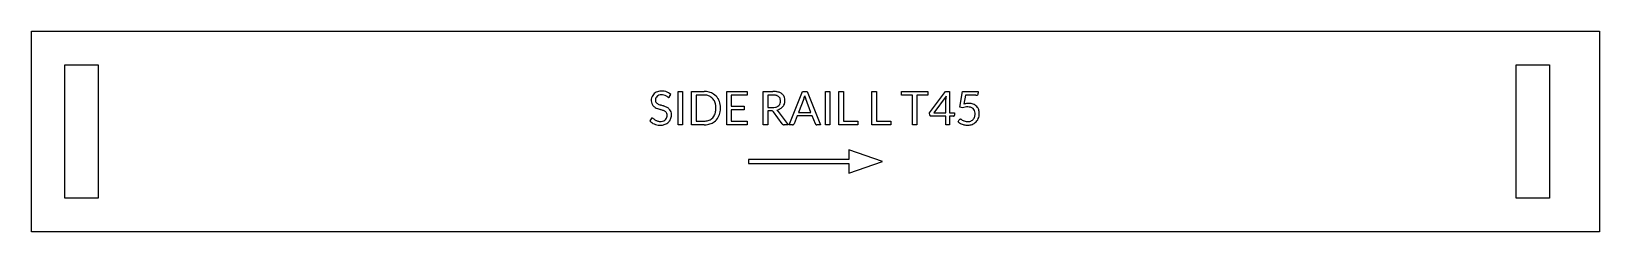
# Model space of a CAD drawing. Header units: millimetres. Extents: x 0 to 469, y 0 to 60.
import ezdxf

# ---------------------------------------------------------------- set-up
doc = ezdxf.new("R2010")
doc.units = ezdxf.units.MM
for name, color, linetype in [('LABEL', 7, 'Continuous'), ('OUTLINE', 7, 'Continuous'), ('POCKET_D20', 7, 'Continuous')]:
    doc.layers.add(name, color=color, linetype=linetype)

msp = doc.modelspace()

# ---------------------------------------------------------------- linework, layer by layer
at = {"layer": 'LABEL'}
for p, q in [((190.88, 40.44), (191.21, 41.08)), ((193.4, 32), (193.4, 42)), ((193.4, 42), (194.76, 42)), ((194.76, 42), (194.76, 32)), ((197.44, 32), (197.44, 42)), ((197.44, 42), (201.18, 42)), ((201.18, 40.9), (198.8, 40.9)), ((198.8, 40.9), (198.8, 33.1)), ((207.95, 32), (207.95, 42)), ((207.95, 42), (214.11, 42)), ((214.11, 40.9), (209.31, 40.9)), ((209.31, 40.9), (209.31, 37.58)), ((209.31, 37.58), (213.2, 37.58)), ((213.2, 37.58), (213.2, 36.52)), ((214.11, 42), (214.11, 40.9)), ((218.89, 32), (218.89, 42)), ((218.89, 42), (221.72, 42)), ((221.72, 40.93), (220.24, 40.93)), ((220.24, 40.93), (220.24, 37.16)), ((226.59, 32), (230.59, 42)), ((230.98, 39.77), (229.41, 35.71)), ((230.59, 42), (231.97, 42)), ((233.15, 35.71), (231.58, 39.78)), ((231.97, 42), (235.97, 32)), ((237.48, 32), (237.48, 42)), ((237.48, 42), (238.83, 42)), ((238.83, 42), (238.83, 32)), ((241.51, 32), (241.51, 42)), ((241.51, 42), (242.87, 42)), ((242.87, 42), (242.87, 33.14)), ((251.38, 32), (251.38, 42)), ((251.38, 42), (252.73, 42)), ((252.73, 42), (252.73, 33.14)), ((260.23, 40.86), (260.23, 42)), ((260.23, 42), (268.06, 42)), ((263.47, 40.86), (260.23, 40.86)), ((263.47, 32), (263.47, 40.86)), ((268.06, 40.86), (264.83, 40.86)), ((264.83, 40.86), (264.83, 32)), ((268.06, 42), (268.06, 40.86)), ((268.55, 35.55), (273.41, 42)), ((273.53, 40.56), (269.89, 35.61)), ((273.41, 42), (274.57, 42)), ((273.47, 35.61), (273.47, 39.73)), ((274.57, 42), (274.57, 35.61)), ((277.64, 37.32), (278.45, 42)), ((278.45, 42), (283.19, 42)), ((279.32, 40.85), (278.85, 38.22)), ((282.46, 40.85), (279.32, 40.85)), ((283.19, 42), (283.19, 41.46)), ((185.34, 33.84), (184.95, 33.19)), ((198.8, 33.1), (201.18, 33.1)), ((213.2, 36.52), (209.31, 36.52)), ((209.31, 36.52), (209.31, 33.1)), ((209.31, 33.1), (214.11, 33.1)), ((214.11, 33.1), (214.11, 32)), ((220.24, 37.16), (221.65, 37.16)), ((220.24, 36.17), (220.24, 32)), ((221.26, 36.17), (220.24, 36.17)), ((224.53, 32.29), (221.94, 35.86)), ((223.36, 35.97), (226.28, 32)), ((229.04, 34.74), (228.1, 32.32)), ((233.52, 34.74), (229.04, 34.74)), ((229.41, 35.71), (233.15, 35.71)), ((234.46, 32.32), (233.52, 34.74)), ((242.87, 33.14), (247.19, 33.14)), ((247.19, 33.14), (247.19, 32)), ((252.73, 33.14), (257.06, 33.14)), ((257.06, 33.14), (257.06, 32)), ((268.67, 34.91), (268.55, 35.55)), ((273.47, 34.63), (269.04, 34.63)), ((269.89, 35.61), (273.47, 35.61)), ((273.47, 32), (273.47, 34.63)), ((274.57, 35.61), (276.08, 35.61)), ((275.81, 34.63), (274.57, 34.63)), ((274.57, 34.63), (274.57, 32)), ((276.08, 35.61), (276.08, 34.9)), ((277.12, 32.94), (277.49, 33.47)), ((278.42, 37.09), (277.64, 37.32)), ((194.76, 32), (193.4, 32)), ((201.18, 32), (197.44, 32)), ((214.11, 32), (207.95, 32)), ((220.24, 32), (218.89, 32)), ((226.28, 32), (225.08, 32)), ((227.64, 32), (226.59, 32)), ((235.97, 32), (234.92, 32)), ((238.83, 32), (237.48, 32)), ((247.19, 32), (241.51, 32)), ((257.06, 32), (251.38, 32)), ((264.83, 32), (263.47, 32)), ((274.57, 32), (273.47, 32)), ((244.5, 24.5), (244.5, 21.6)), ((254.5, 21), (244.5, 24.5)), ((244.5, 21.6), (214.5, 21.6)), ((214.5, 21.6), (214.5, 20.4)), ((214.5, 20.4), (244.5, 20.4)), ((244.5, 17.5), (254.5, 21)), ((244.5, 20.4), (244.5, 17.5))]:
    msp.add_line(p, q, dxfattribs=at)
for centre, radius, start, end in [((188.49, 39.32), 3.11, 173.8969, 190.4786), ((188.04, 39.37), 2.66, 154.5669, 173.8969), ((187.62, 39.16), 2.23, 190.4786, 212.1054), ((188.01, 39.38), 2.62, 123.0165, 154.5669), ((187.71, 39.21), 2.33, 212.1054, 232.797), ((188.34, 38.87), 3.23, 97.2106, 123.0165), ((188.34, 39.42), 1.7, 169.0052, 185.4065), ((187.7, 39.36), 1.06, 185.4065, 211.5362), ((188.06, 39.48), 1.42, 143.9551, 169.0052), ((187.85, 39.46), 1.25, 211.5362, 225.7777), ((188.09, 39.45), 1.46, 119.6339, 143.9551), ((188.36, 39.98), 1.98, 225.7777, 234.7888), ((188.75, 40.52), 2.64, 234.7888, 245.9826), ((188.32, 39.06), 1.92, 98.7965, 119.6339), ((189.83, 42.96), 5.3, 245.9826, 251.5651), ((188.49, 37.66), 4.45, 74.3468, 97.2106), ((188.51, 37.8), 3.19, 86.1934, 98.7965), ((148, -82.53), 126.97, 71.3557, 71.5651), ((143.73, -95.18), 140.33, 71.1662, 71.3557), ((188.56, 38.52), 2.47, 66.3668, 86.1934), ((185.5, 27.28), 10.94, 66.2875, 71.1662), ((188.08, 37.42), 3.66, 52.9269, 66.3668), ((188.74, 38.54), 3.54, 45.7848, 74.3468), ((190.68, 40.87), 0.656, 232.9269, 255.2434), ((190.59, 40.49), 0.268, 255.2434, 306.8699), ((190.51, 40.6), 0.4, 306.8699, 321.6536), ((190.19, 40.85), 0.804, 321.6536, 329.0362), ((201.18, 36.07), 5.93, 75.4601, 90), ((201.18, 36.64), 4.27, 75.3295, 90), ((201.46, 37.73), 3.14, 55.4915, 75.3295), ((201.51, 37.36), 4.6, 56.7869, 75.4601), ((201.55, 37.86), 2.98, 31.6055, 55.4915), ((201.67, 37.61), 4.3, 31.4137, 56.7869), ((200.69, 37.32), 4, 13.6713, 31.6055), ((199.67, 37.08), 5.04, 2.6121, 13.6713), ((201, 37.2), 5.09, 9.8741, 31.4137), ((199.85, 37), 6.26, 350.1259, 9.8741), ((221.72, 33.94), 8.06, 82.2738, 90), ((221.72, 35.39), 5.54, 85.8797, 90), ((221.84, 37.15), 3.78, 79.8434, 85.8797), ((221.99, 37.95), 2.97, 69.6942, 79.8434), ((222.05, 39.4), 2.2, 282.0517, 304.296), ((222.26, 37.93), 4.04, 66.912, 82.2738), ((222.41, 39.1), 1.73, 52.4314, 69.6942), ((222.32, 39), 1.71, 304.296, 329.1195), ((222.6, 39.34), 1.43, 15.8966, 52.4314), ((222.2, 39.07), 1.86, 329.1195, 352.0232), ((222.72, 39.02), 2.85, 49.378, 66.912), ((221.82, 39.12), 2.24, 352.0232, 15.8966), ((222.7, 39.15), 2.66, 308.8795, 332.5326), ((223.17, 39.54), 2.16, 26.4233, 49.378), ((222.61, 39.19), 2.77, 332.5326, 355.3331), ((222.83, 39.37), 2.54, 8.6558, 26.4233), ((221.98, 39.25), 3.4, 355.3331, 8.6558), ((225.38, 41.93), 6, 338.9625, 343.7029), ((209.77, 46.49), 22.27, 343.7029, 344.9816), ((242.47, 43.63), 11.56, 194.5345, 196.9864), ((236.64, 41.85), 5.47, 196.9864, 202.1663), ((280.61, 39.73), 7.13, 176.6816, 180), ((277.73, 39.9), 4.25, 171.1193, 176.6816), ((280.58, 30.17), 8.23, 94.4404, 102.0948), ((280.29, 33.89), 4.51, 80.5142, 94.4404), ((280.5, 35.11), 3.27, 57.8929, 80.5142), ((280.86, 35.69), 2.58, 29.4676, 57.8929), ((282.46, 42.49), 1.65, 270, 277.253), ((282.57, 41.62), 0.762, 277.253, 292.8293), ((282.67, 41.37), 0.497, 292.8293, 331.0379), ((282.52, 41.46), 0.667, 331.0379, 0), ((187.89, 35.97), 4.05, 223.2851, 246.2806), ((185.79, 33.51), 0.554, 131.7465, 143.9726), ((185.68, 33.62), 0.4, 114.8874, 131.7465), ((185.65, 33.71), 0.311, 68.3876, 114.8874), ((185.45, 33.22), 0.833, 50.1944, 68.3876), ((188.64, 37.04), 4.14, 230.1944, 234.2394), ((190.94, 40.24), 8.09, 234.2394, 236.3099), ((188.05, 39.66), 2.89, 232.797, 246.5378), ((188.06, 35.91), 2.89, 236.3099, 243.9293), ((188.85, 37.53), 4.68, 243.9293, 248.6294), ((190.57, 45.48), 9.24, 246.5378, 250.8602), ((187.88, 35.05), 2.02, 248.6294, 260.7871), ((193.08, 52.7), 16.88, 250.8602, 252.8266), ((188.1, 36.43), 3.42, 260.7871, 267.9818), ((188.09, 36.23), 3.22, 267.9818, 282.1049), ((164.71, -39.1), 79.2, 72.4076, 72.8266), ((187.31, 32.17), 4.44, 67.0201, 72.4076), ((188.38, 34.9), 1.86, 282.1049, 306.3432), ((187.76, 33.23), 3.28, 59.7436, 67.0201), ((188.46, 34.44), 1.89, 48.6428, 59.7436), ((188.54, 34.69), 1.59, 306.3432, 332.3176), ((188.66, 34.67), 1.58, 35.4069, 48.6428), ((188.66, 34.47), 3.09, 49.1081, 66.2875), ((189.1, 34.98), 1.05, 8.63, 35.4069), ((188.32, 34.8), 1.84, 332.3176, 354.9204), ((188.57, 34.79), 2.8, 302.4466, 325.6976), ((188.09, 34.82), 2.07, 354.9204, 8.63), ((189.28, 35.18), 2.14, 28.479, 49.1081), ((188.36, 34.93), 3.06, 325.6976, 347.0265), ((189.26, 35.17), 2.16, 8.0215, 28.479), ((187.9, 35.04), 3.53, 347.0265, 357.041), ((188.21, 35.02), 3.22, 357.041, 8.0215), ((201.18, 37.28), 4.18, 270, 287.2934), ((201.52, 36.2), 3.05, 287.2934, 310.8508), ((201.55, 36.59), 4.54, 287.4734, 306.1447), ((201.49, 36.23), 3.09, 310.8508, 336.4094), ((201.69, 36.39), 4.29, 306.1447, 329.9965), ((200.08, 36.84), 4.63, 336.4094, 353.6598), ((198.48, 37.02), 6.24, 353.6598, 2.6121), ((200.98, 36.8), 5.11, 329.9965, 350.1259), ((221.26, 34.23), 1.94, 86.3823, 90), ((221.31, 35.06), 1.11, 80.0738, 86.3823), ((221.41, 35.58), 0.583, 53.7588, 80.0738), ((221.65, 41.25), 4.1, 270, 282.0517), ((221.25, 35.37), 0.839, 35.3112, 53.7588), ((221.97, 40.52), 4.24, 282.8937, 293.8765), ((222.29, 35.32), 1.24, 45.405, 59.7436), ((221.96, 34.99), 1.71, 34.992, 45.405), ((222.43, 39.48), 3.09, 293.8765, 308.8795), ((269.01, 34.99), 0.35, 193.2405, 234.0058), ((269.04, 35.03), 0.4, 234.0058, 270), ((275.81, 35.11), 0.478, 270, 273.9203), ((275.82, 35), 0.37, 273.9203, 278.9938), ((275.84, 34.87), 0.234, 278.9938, 323.0618), ((275.8, 34.9), 0.283, 323.0618, 0), ((279.27, 35.31), 3.2, 227.7263, 230.5985), ((279.54, 35.64), 3.63, 230.5985, 233.1301), ((277.85, 33.23), 0.431, 114.2544, 145.3048), ((277.83, 33.27), 0.381, 79.3594, 114.2544), ((277.78, 33.02), 0.642, 57.5833, 79.3594), ((280.55, 37.38), 4.53, 237.5833, 240.7086), ((281.06, 38.29), 5.57, 240.7086, 247.3197), ((280.19, 31.63), 5.74, 99.6604, 107.8787), ((279.85, 35.4), 2.44, 247.3197, 262.3566), ((280.04, 32.48), 4.88, 90, 99.6604), ((279.93, 35.99), 3.04, 262.3566, 283.9051), ((280.04, 34.03), 3.33, 75.3654, 90), ((280.18, 34.97), 1.99, 283.9051, 316.3169), ((280.41, 35.45), 1.86, 49.455, 75.3654), ((280.58, 35.65), 1.6, 22.7891, 49.455), ((280.1, 35.06), 2.11, 316.3169, 344.6228), ((280.24, 35.17), 3.22, 301.5782, 329.1332), ((279.9, 35.36), 2.34, 4.3729, 22.7891), ((279.18, 35.31), 3.06, 344.6228, 4.3729), ((280.02, 35.3), 3.47, 329.1332, 354.7342), ((280.6, 35.55), 2.88, 9.1669, 29.4676), ((279.42, 35.36), 4.07, 354.7342, 9.1669), ((188.05, 36.32), 4.43, 246.2806, 267.3413), ((188.06, 36.53), 4.65, 267.3413, 281.7734), ((188.35, 35.14), 3.23, 281.7734, 302.4466), ((201.18, 38.69), 6.69, 270, 271.1673), ((201.18, 38.41), 6.41, 271.1673, 272.3859), ((201.22, 37.63), 5.63, 272.3859, 287.4734), ((225.13, 32.65), 0.693, 211.373, 214.7522), ((225.08, 32.61), 0.631, 214.7522, 218.4645), ((225.01, 32.56), 0.542, 218.4645, 248.0512), ((225.08, 32.74), 0.738, 248.0512, 270), ((227.64, 32.48), 0.483, 270, 305.2885), ((227.62, 32.51), 0.512, 305.2885, 338.7495), ((235.02, 32.55), 0.607, 201.8014, 212.0274), ((234.97, 32.51), 0.54, 212.0274, 223.5057), ((234.88, 32.43), 0.425, 223.5057, 249.2639), ((234.92, 32.53), 0.531, 249.2639, 270), ((279.95, 36.18), 4.3, 233.1301, 248.3375), ((279.89, 36.04), 4.15, 248.3375, 264.1019), ((279.91, 36.22), 4.33, 264.1019, 281.0674), ((280.05, 35.47), 3.57, 281.0674, 301.5782)]:
    msp.add_arc(centre, radius, start, end, dxfattribs=at)
at = {"layer": 'OUTLINE'}
for p, q in [((0, 0), (0, 60)), ((0, 60), (469, 60)), ((469, 60), (469, 0)), ((469, 0), (0, 0))]:
    msp.add_line(p, q, dxfattribs=at)
at = {"layer": 'POCKET_D20'}
for p, q in [((10, 10), (10, 50)), ((10, 50), (20, 50)), ((20, 50), (20, 10)), ((444, 10), (444, 50)), ((444, 50), (454, 50)), ((454, 50), (454, 10)), ((20, 10), (10, 10)), ((454, 10), (444, 10))]:
    msp.add_line(p, q, dxfattribs=at)

doc.saveas('drawing.dxf')
